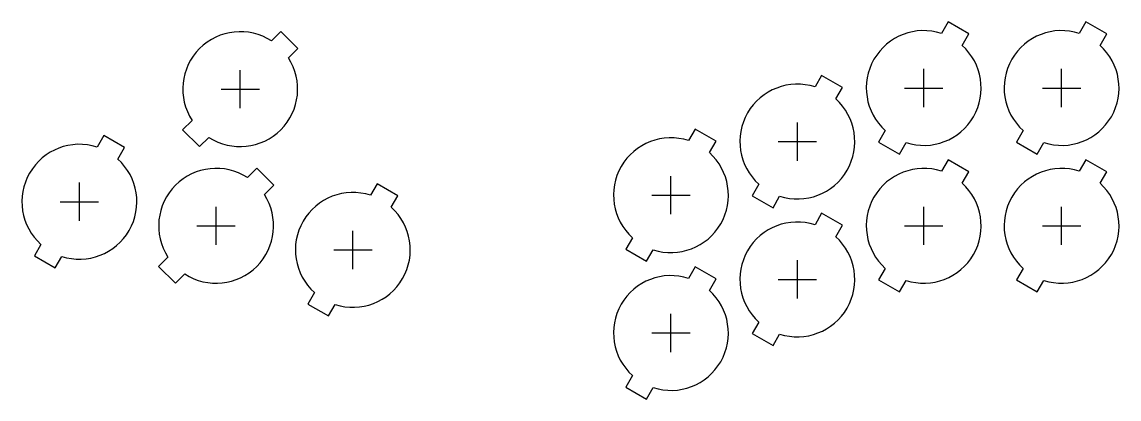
# Model space of a CAD drawing. Header units: millimetres. Extents: x -41 to 189, y -36 to 43.
import ezdxf

# ---------------------------------------------------------------- set-up
doc = ezdxf.new("R2010")
doc.units = ezdxf.units.MM
doc.layers.add('BUTTONS', color=1, linetype='Continuous')
doc.layers.add('REFERENCE', color=8, linetype='Continuous')

msp = doc.modelspace()

# ---------------------------------------------------------------- linework, layer by layer
at = {"layer": 'BUTTONS'}
for points in [[(151.5, 40.21, 0.809427), (139.77, 19.89), (138.38, 17.49), (142.72, 14.99), (144.1, 17.39, 0.809427), (155.83, 37.71), (157.22, 40.11), (152.88, 42.61)], [(180.3, 40.21, 0.809427), (168.57, 19.89), (167.18, 17.49), (171.52, 14.99), (172.9, 17.39, 0.809427), (184.63, 37.71), (186.02, 40.11), (181.68, 42.61)], [(11.57, 38.63, 0.809427), (-5.03, 22.03), (-6.99, 20.07), (-3.45, 16.54), (-1.5, 18.49, 0.809427), (15.1, 35.09), (17.06, 37.04), (13.52, 40.58)], [(125.1, 29.01, 0.809427), (113.37, 8.69), (111.98, 6.29), (116.32, 3.79), (117.7, 6.19, 0.809427), (129.43, 26.51), (130.82, 28.91), (126.48, 31.41)], [(-24.86, 16.45, 0.809427), (-36.59, -3.88), (-37.97, -6.27), (-33.64, -8.77), (-32.26, -6.38, 0.809427), (-20.53, 13.95), (-19.14, 16.34), (-23.47, 18.84)], [(98.7, 17.81, 0.809427), (86.97, -2.51), (85.58, -4.91), (89.92, -7.41), (91.3, -5.01, 0.809427), (103.03, 15.31), (104.42, 17.71), (100.08, 20.21)], [(151.5, 11.41, 0.809427), (139.77, -8.91), (138.38, -11.31), (142.72, -13.81), (144.1, -11.41, 0.809427), (155.83, 8.91), (157.22, 11.31), (152.88, 13.81)], [(180.3, 11.41, 0.809427), (168.57, -8.91), (167.18, -11.31), (171.52, -13.81), (172.9, -11.41, 0.809427), (184.63, 8.91), (186.02, 11.31), (181.68, 13.81)], [(6.53, 10.07, 0.809427), (-10.07, -6.53), (-12.02, -8.49), (-8.49, -12.02), (-6.53, -10.07, 0.809427), (10.07, 6.53), (12.02, 8.49), (8.49, 12.02)], [(32.26, 6.38, 0.809427), (20.53, -13.95), (19.14, -16.34), (23.47, -18.84), (24.86, -16.45, 0.809427), (36.59, 3.88), (37.97, 6.27), (33.64, 8.77)], [(125.1, 0.21, 0.809427), (113.37, -20.11), (111.98, -22.51), (116.32, -25.01), (117.7, -22.61, 0.809427), (129.43, -2.29), (130.82, 0.11), (126.48, 2.61)], [(98.7, -10.99, 0.809427), (86.97, -31.31), (85.58, -33.71), (89.92, -36.21), (91.3, -33.81, 0.809427), (103.03, -13.49), (104.42, -11.09), (100.08, -8.59)]]:
    msp.add_lwpolyline(points, format="xyb", close=True, dxfattribs=at)
at = {"layer": 'REFERENCE'}
for p, q in [((5.04, 24.56), (5.04, 32.56)), ((147.8, 24.8), (147.8, 32.8)), ((176.6, 24.8), (176.6, 32.8)), ((1.04, 28.56), (9.04, 28.56)), ((143.8, 28.8), (151.8, 28.8)), ((172.6, 28.8), (180.6, 28.8)), ((121.4, 13.6), (121.4, 21.6)), ((117.4, 17.6), (125.4, 17.6)), ((95, 2.4), (95, 10.4)), ((-28.56, 1.04), (-28.56, 9.04)), ((-32.56, 5.04), (-24.56, 5.04)), ((91, 6.4), (99, 6.4)), ((0, -4), (0, 4)), ((147.8, -4), (147.8, 4)), ((176.6, -4), (176.6, 4)), ((-4, 0), (4, 0)), ((143.8, 0), (151.8, 0)), ((172.6, 0), (180.6, 0)), ((28.56, -9.04), (28.56, -1.04)), ((24.56, -5.04), (32.56, -5.04)), ((121.4, -15.2), (121.4, -7.2)), ((117.4, -11.2), (125.4, -11.2)), ((95, -26.4), (95, -18.4)), ((91, -22.4), (99, -22.4))]:
    msp.add_line(p, q, dxfattribs=at)

doc.saveas('drawing.dxf')
